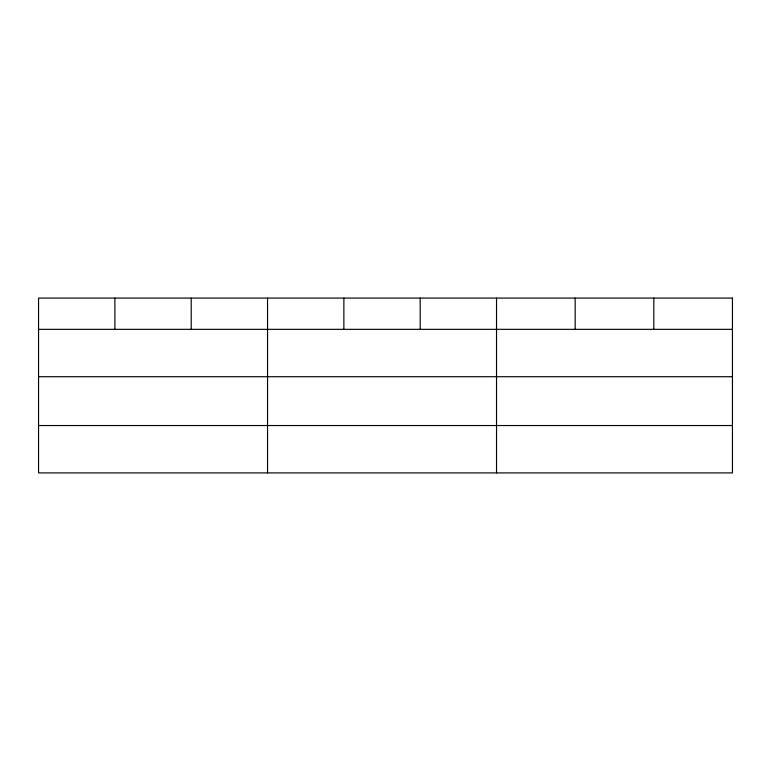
<?xml version="1.0" encoding="UTF-8"?>
<svg xmlns="http://www.w3.org/2000/svg" width="771" height="771" viewBox="0 0 771 771"><rect width="100%" height="100%" fill="white"/><g stroke="black" fill="none" stroke-linecap="round" stroke-linejoin="round"><path stroke-width="1.16" d="M38.55 329.342L732.45 329.342M38.55 376.72L732.45 376.72M38.55 425.534L732.45 425.534M653.808 298.088L653.808 329.342M575.166 298.088L575.166 329.342M496.524 298.088L496.524 472.912M420.195 298.088L420.195 329.342M343.866 298.088L343.866 329.342M267.537 298.088L267.537 472.912M191.208 298.088L191.208 329.342M114.879 298.088L114.879 329.342M732.45 298.088L38.55 298.088L38.55 472.912L732.45 472.912L732.45 298.088"/></g></svg>
